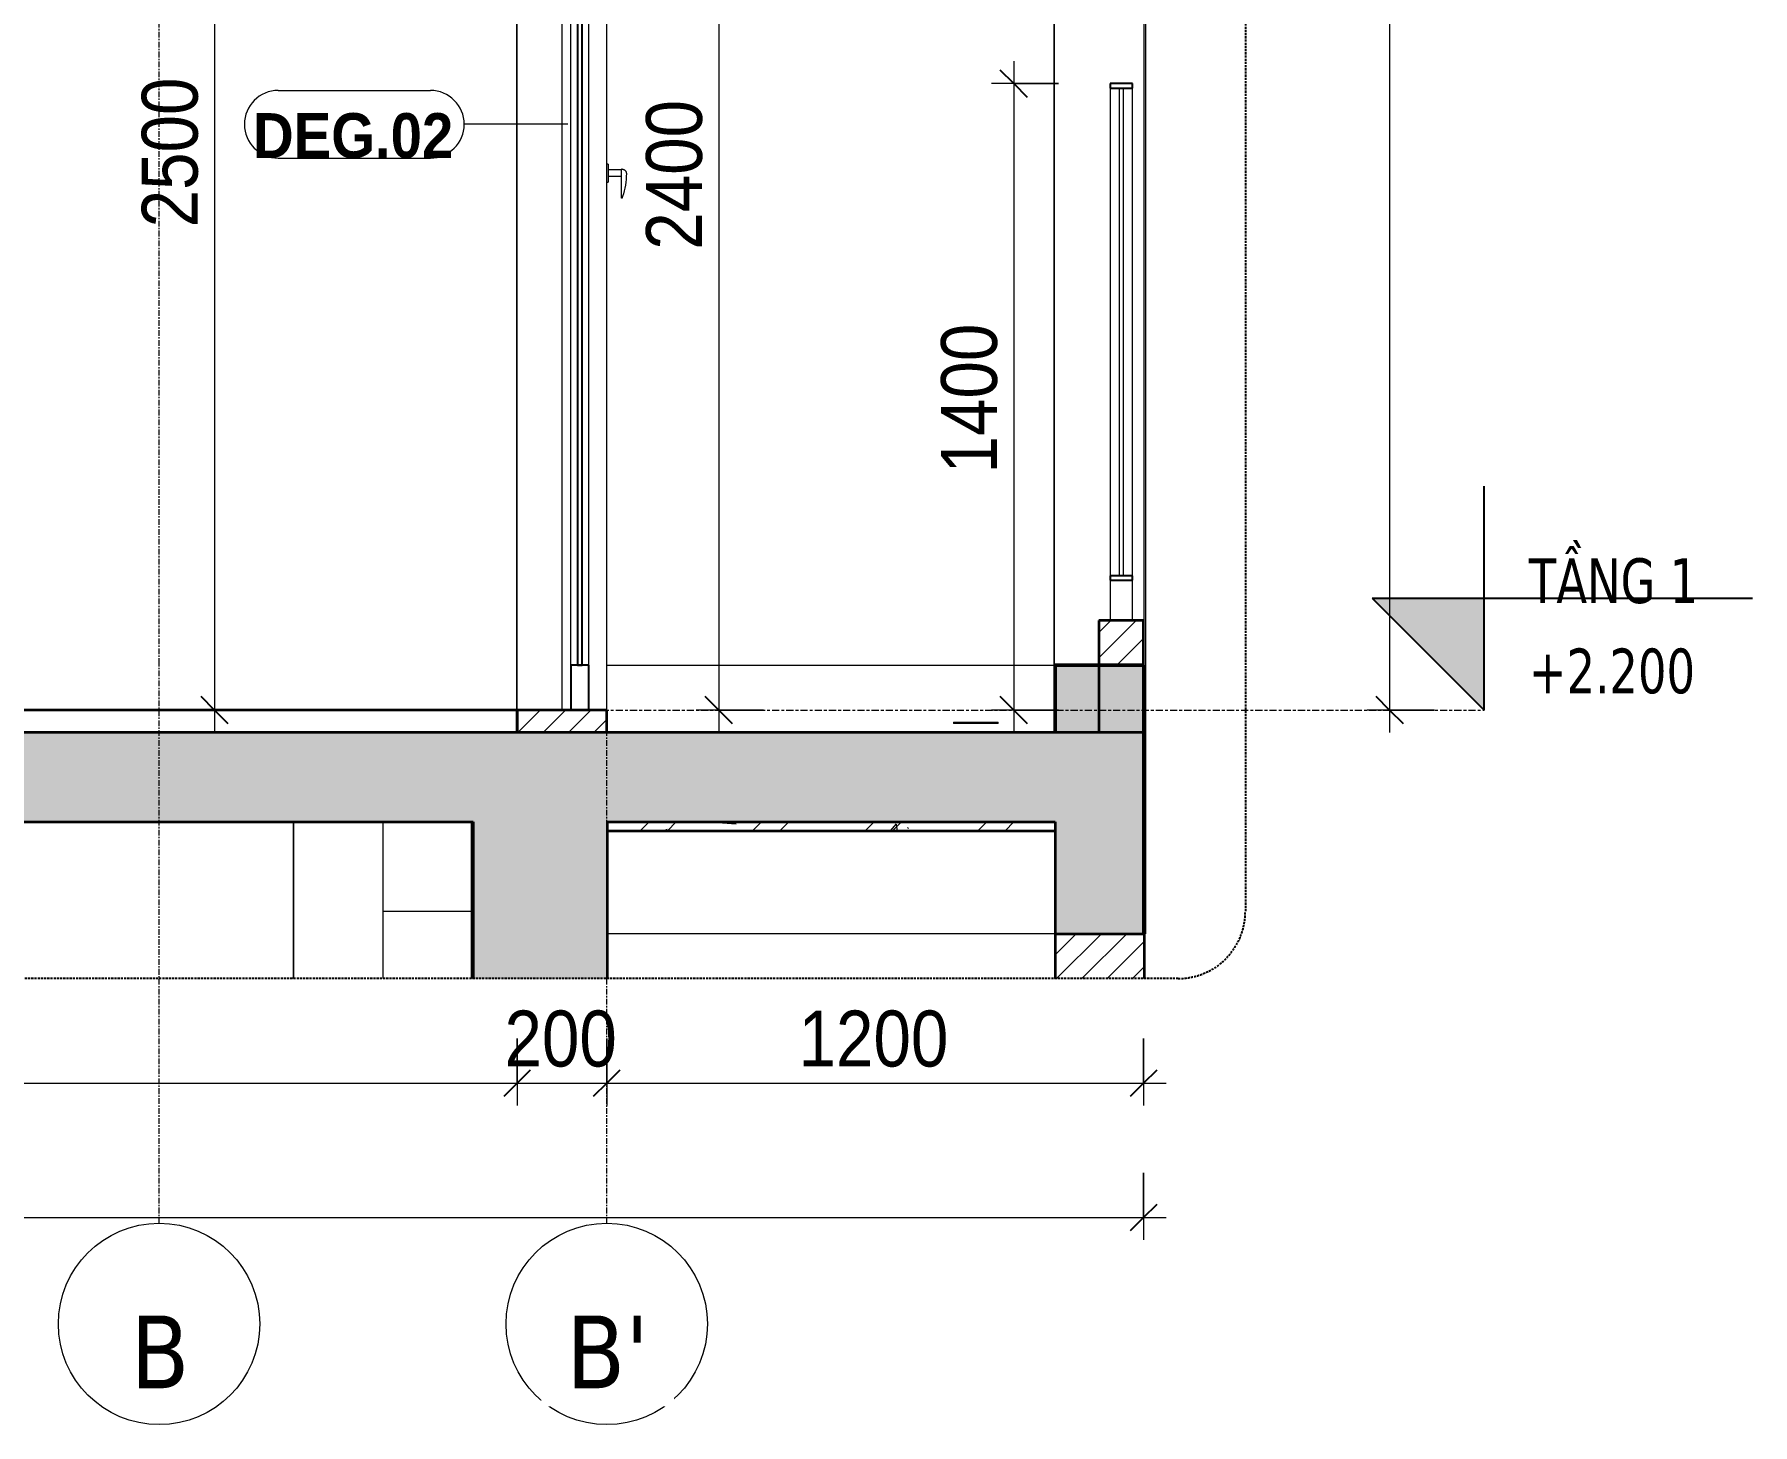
# Model space of a CAD drawing. Header units: millimetres. Extents: x 67190 to 250421, y 542 to 78637.
# Drawn here: x 90541 to 94380, y 603 to 3710 of the extents above; entities that cross this region are included whole.
import ezdxf

# ---------------------------------------------------------------- set-up
doc = ezdxf.new("R2010")
doc.units = ezdxf.units.MM
for name, pattern in [('Centre', [31.75, 6.35, -4.7625, 15.875, -4.7625]), ('Grid Line', [22.225, 12.7, -3.175, 3.175, -3.175]), ('Hidden', [7.14375, 4.7625, -2.38125])]:
    doc.linetypes.add(name, pattern=pattern)
for name, color, linetype, lineweight in [('0-5', 90, 'Continuous', 5), ('A-ANNO-DIMS', 211, 'Continuous', 9), ('A-ANNO-DIMS-50', 211, 'Continuous', 9), ('A-DETL-GENF', 92, 'Continuous', 18), ('A-DETL-GENF-4', 92, 'Hidden', 25), ('A-DETL-GENF-5', 9, 'Continuous', 18), ('A-DETL-MEDM', 33, 'Continuous', 35), ('A-DOOR', 31, 'Continuous', 18), ('A-DOOR-4', 31, 'Continuous', 25), ('A-DOOR-FRAM', 31, 'Continuous', 25), ('A-DOOR-FRAM-1', 31, 'Continuous', 18), ('A-DOOR-GLAZ', 31, 'Continuous', 25), ('A-DOOR-IDEN', 31, 'Continuous', 9), ('A-FLOR-FNSH-1', 250, 'Continuous', 35), ('A-FLOR-HRAL', 11, 'Continuous', 18), ('A-FLOR-HRAL-1', 11, 'Continuous', 25), ('A-FLOR-LEVL', 51, 'Continuous', 9), ('A-FLOR-LEVL-1', 51, 'Continuous', 25), ('A-FLOR-LEVL-2', 51, 'Centre', 9), ('A-FLOR-PATT-1', 253, 'Continuous', 18), ('A-WALL', 113, 'Continuous', 18), ('A-WALL-2', 250, 'Continuous', 35), ('A-WALL-3', 7, 'Continuous', 18), ('A-WALL-PATT-2', 111, 'Continuous', 18), ('M-EQPM', 50, 'Continuous', 18), ('M-EQPM-1', 7, 'Continuous', 18), ('S-BEAM-1', 71, 'Continuous', 5), ('S-BEAM-2', 7, 'Continuous', 18), ('S-BEAM-3', 90, 'Continuous', 50), ('S-COLS', 52, 'Continuous', 18), ('S-GRID-1', 1, 'Grid Line', 9), ('S-GRID-IDEN', 1, 'Continuous', 9)]:
    doc.layers.add(name, color=color, linetype=linetype, lineweight=lineweight)
doc.styles.add('Arial_B_1', font='arialbd.ttf', dxfattribs={"width": 0.9, "height": 100})
doc.styles.add('Tahoma_B', font='tahomabd.ttf', dxfattribs={"height": 162.5})
doc.styles.add('Tahoma_B_1', font='tahomabd.ttf', dxfattribs={"width": 0.85, "height": 100})
doc.styles.add('UTM Avo', font='', dxfattribs={"width": 0.9, "height": 125})
doc.styles.get('UTM Avo').set_extended_font_data('UTM Avo')
doc.dimstyles.new('1_Dim_chi_tiet_2_5', dxfattribs={"dimscale": 304.8, "dimtxt": 124.912619, "dimasz": 0.19685, "dimexe": 0.164042, "dimexo": 0.0625, "dimgap": 0.016404, "dimtad": 1, "dimdec": 0, "dimrnd": 5, "dimzin": 0, "dimdsep": 46, "dimtxsty": 'UTM Avo', "dimblk1": 'OBLIQUE', "dimblk2": 'OBLIQUE', "dimsah": 1, "dimcen": 0.09, "dimdle": 0.164042, "dimazin": 0, "dimtfac": 1, "dimtdec": 4, "dimtix": 1, "dimtmove": 0, "dimatfit": 3, "dimfxl": 0.328084, "dimfxlon": 1, "dimtvp": 1, "dimtolj": 1, "dimtzin": 0, "dimarcsym": 2})
pattern_1 = [(50, (-28433.55, 15875), (364.368, -31.878), [38.1, -419.1]), (355, (-28433.55, 15875), (-70.486, 382.113), [30.48, -335.28]), (100.451, (-28403.2, 15872.34), (293.885, 350.233), [32.38, -356.18]), (46.184, (-28433.55, 15976.6), (542.158, -84.086), [57.15, -628.65]), (96.636, (-28388.37, 15969.6), (474.805, 494.855), [48.57, -534.27]), (351.184, (-28433.55, 15976.6), (474.81, 494.85), [45.72, -502.92]), (21, (-28382.75, 15951.2), (303.2285, -204.5305), [38.1, -419.1]), (326, (-28382.75, 15951.2), (123.604, 368.376), [30.48, -335.28]), (71.451, (-28357.48, 15934.16), (426.834, 163.843), [32.38, -356.18]), (37.5, (-28433.55, 15875), (6.1766, 169.1102), [3.353, -327.863, 3.353, -337.007, -336.55]), (37.5, (-28433.55, 15875), (6.1766, 169.1102), [-671.576, 3.353, -333.197]), (7.5, (-28433.55, 15875), (133.6389, 200.3615), [3.353, -190.703, 3.353, -320.243, -128.27]), (7.5, (-28433.55, 15875), (133.6389, 200.3615), [-517.652, 3.353, -124.917]), (327.5, (-28546.83, 15875), (271.1818, -11.4584), [3.353, -123.647, 3.353, -392.887, -525.78]), (327.5, (-28546.83, 15875), (271.1818, -11.4584), [-523.24, 3.353, -522.427]), (317.5, (-28597.63, 15875), (296.2585, 50.853), [3.353, -161.747, 3.353, -259.791, -373.38]), (317.5, (-28597.63, 15875), (296.2585, 50.853), [-428.244, 3.353, -370.027]), (45, (-28433.55, 15875), (-125.7236, 125.7236), []), (45, (-28433.55, 16065.5), (-125.7236, 125.7236), [])]
pattern_2 = [(45, (87923.03, 15875), (-28.28427, 28.28427), [])]

# ---------------------------------------------------------------- blocks, each defined once
blk = doc.blocks.new('NCV_TKTC_KET CAU_rvt-2-TKCS_CĂN HỘ LOẠI 5 - MẶT CẮT 1')
at = {"layer": 'A-FLOR-PATT-1'}
h = blk.add_hatch(dxfattribs=at)
h.set_pattern_fill('FP_3', color=256, style=0, pattern_type=2)
h.set_pattern_definition(pattern_1)
h.paths.add_polyline_path([(-23535.3, 1930), (-23535.3, 1950), (-24535.3, 1950), (-24535.3, 1930), (-23555.1, 1930)])
h.paths.add_polyline_path([(-23337.4, 1930), (-23336.9, 1930), (-23337.4, 1950)])
h = blk.add_hatch(dxfattribs=at)
h.set_pattern_fill('FP_3', color=256, style=0, pattern_type=2)
h.set_pattern_definition(pattern_1)
h.paths.add_polyline_path([(-23535.3, 1930), (-23535.3, 1950), (-24535.3, 1950), (-24535.3, 1930), (-23555.1, 1930)])
h.paths.add_polyline_path([(-23337.4, 1930), (-23336.9, 1930), (-23337.4, 1950)])
at = {"layer": 'S-BEAM-1'}
for points in [[(-23337.4, 2100), (-23335.3, 2100.3), (-23335.3, 2300), (-23535.3, 2300), (-23535.3, 2150), (-23337.4, 2150), (-23337.4, 2100.3)], [(-23335.3, 1700), (-23335.3, 2100), (-23336.9, 2100), (-23336.9, 1700)], [(-24836.9, 1600), (-24835.3, 1600), (-24835.3, 1950), (-24836.9, 1950), (-24836.9, 1750)]]:
    blk.add_hatch(color=256, dxfattribs=at).paths.add_polyline_path(points)
at = {"layer": 'A-FLOR-FNSH-1'}
for p, q in [((-23336.9, 1930), (-23336.9, 2100)), ((-24535.3, 1930), (-23535.3, 1930))]:
    blk.add_line(p, q, dxfattribs=at)
at = {"layer": 'S-BEAM-2'}
for p, q in [((-24536.9, 2300), (-23535.3, 2300)), ((-24836.9, 1750), (-25036.9, 1750)), ((-23535.3, 1700), (-24535.3, 1700))]:
    blk.add_line(p, q, dxfattribs=at)
at = {"layer": 'S-BEAM-3'}
for p, q in [((-23335.3, 2300), (-23535.3, 2300)), ((-23535.3, 2300), (-23535.3, 2150)), ((-23335.3, 2100), (-23335.3, 2300)), ((-23335.3, 1700), (-23335.3, 2100)), ((-24836.9, 1950), (-24836.9, 1600)), ((-23337.4, 1700), (-23335.3, 1700))]:
    blk.add_line(p, q, dxfattribs=at)
blk = doc.blocks.new('THU NUOC - THU NUOC-455054-TKCS_CĂN HỘ LOẠI 5 - MẶT CẮT 1')
at = {"layer": 'M-EQPM-1'}
for p, q in [((-23762.3, 5573.2), (-23662.3, 5573.2)), ((-23762.3, 5573.2), (-23762.3, 5570)), ((-23662.3, 5570), (-23762.3, 5570)), ((-23662.3, 5570), (-23662.3, 5573.2))]:
    blk.add_line(p, q, dxfattribs=at)
blk = doc.blocks.new('NCV_TKTC_TANG 1_rvt-2-TKCS_CĂN HỘ LOẠI 5 - MẶT CẮT 1')
at = {"layer": 'A-FLOR-FNSH-1'}
for p, q in [((-24736.9, 2200), (-33336.9, 2200)), ((-24736.9, 2150), (-24736.9, 2200))]:
    blk.add_line(p, q, dxfattribs=at)
at = {"layer": 'A-WALL-3'}
blk.add_line((-24737.4, 2200), (-24737.4, 4700), dxfattribs=at)
at = {"layer": 'M-EQPM'}
blk.add_blockref('THU NUOC - THU NUOC-455054-TKCS_CĂN HỘ LOẠI 5 - MẶT CẮT 1', (0, -3400), dxfattribs=at)
blk = doc.blocks.new('DEG_02-DEG_03 - DEG_02-2500x2400mm-CỬA ĐI 02 CÁNH TRƯỢT-625766-TKCS_CĂN HỘ LOẠI 5 - MẶT CẮT 1')
at = {"layer": 'A-DOOR'}
for p, q in [((-24536.9, 2200), (-24536.9, 4560)), ((-24616.9, 2300), (-24616.9, 4460)), ((-24576.9, 2300), (-24576.9, 4460)), ((-24576.9, 2300), (-24576.9, 4460)), ((-24533.9, 3420), (-24536.9, 3420)), ((-24533.9, 3420), (-24533.9, 3400)), ((-24536.9, 3380), (-24533.9, 3380)), ((-24503.9, 3407), (-24533.9, 3407)), ((-24533.9, 3400), (-24533.9, 3380)), ((-24533.9, 3393), (-24503.9, 3393)), ((-24503.9, 3399.2), (-24503.9, 3408.3)), ((-24503.9, 3345.2), (-24503.9, 3399.2)), ((-24503.9, 3343.7), (-24503.9, 3345.2)), ((-24503.9, 3345.2), (-24503.9, 3343.7))]:
    blk.add_line(p, q, dxfattribs=at)
at = {"layer": 'A-DOOR', "flags": 128}
for points in [[(-24503.9, 3408.7), (-24503.9, 3408.7), (-24503.8, 3408.7), (-24503.8, 3408.7), (-24503.7, 3408.7), (-24503.6, 3408.7), (-24503.6, 3408.7), (-24503.5, 3408.7), (-24503.5, 3408.7), (-24503.4, 3408.7), (-24503.4, 3408.7), (-24503.3, 3408.7), (-24503.2, 3408.7), (-24503.2, 3408.7), (-24503.1, 3408.7), (-24503.1, 3408.7), (-24503, 3408.7), (-24503, 3408.7), (-24502.9, 3408.7), (-24502.9, 3408.7), (-24502.9, 3408.7), (-24502.8, 3408.7), (-24502.8, 3408.7), (-24502.7, 3408.7), (-24502.7, 3408.7), (-24502.7, 3408.7), (-24502.6, 3408.7), (-24502.6, 3408.7), (-24502.6, 3408.7), (-24502.6, 3408.7), (-24502.5, 3408.7), (-24502.5, 3408.7), (-24502.5, 3408.7), (-24502.5, 3408.7), (-24502.5, 3408.7), (-24502.5, 3408.7), (-24502.4, 3408.7), (-24502.4, 3408.7), (-24502.4, 3408.7), (-24502.4, 3408.7)], [(-24502.4, 3408.7), (-24502.4, 3408.7), (-24502.4, 3408.7), (-24502.4, 3408.7), (-24502.5, 3408.7), (-24502.5, 3408.7), (-24502.5, 3408.7), (-24502.5, 3408.7), (-24502.5, 3408.7), (-24502.5, 3408.7), (-24502.6, 3408.7), (-24502.6, 3408.7), (-24502.6, 3408.7), (-24502.6, 3408.7), (-24502.7, 3408.7), (-24502.7, 3408.7), (-24502.7, 3408.7), (-24502.8, 3408.7), (-24502.8, 3408.7), (-24502.8, 3408.7), (-24502.9, 3408.7), (-24502.9, 3408.7), (-24503, 3408.7), (-24503, 3408.7), (-24503.1, 3408.7), (-24503.1, 3408.7), (-24503.2, 3408.7), (-24503.2, 3408.7), (-24503.3, 3408.7), (-24503.3, 3408.7), (-24503.4, 3408.7), (-24503.4, 3408.7), (-24503.5, 3408.7), (-24503.6, 3408.7), (-24503.6, 3408.7), (-24503.7, 3408.7), (-24503.7, 3408.7), (-24503.8, 3408.7), (-24503.9, 3408.7), (-24503.9, 3408.7), (-24503.9, 3408.7)], [(-24502.4, 3408.7), (-24502.1, 3408.7), (-24501.7, 3408.6), (-24501.3, 3408.6), (-24500.9, 3408.5), (-24500.6, 3408.5), (-24500.2, 3408.4), (-24499.8, 3408.3), (-24499.5, 3408.2), (-24499.1, 3408.1), (-24498.8, 3407.9), (-24498.4, 3407.8), (-24498.1, 3407.6), (-24497.7, 3407.4), (-24497.4, 3407.2), (-24497.1, 3407), (-24496.8, 3406.8), (-24496.5, 3406.6), (-24496.2, 3406.3), (-24495.9, 3406.1), (-24495.7, 3405.8), (-24495.4, 3405.5), (-24495.2, 3405.2), (-24494.9, 3404.9), (-24494.7, 3404.6), (-24494.5, 3404.3), (-24494.3, 3404), (-24494.1, 3403.7), (-24493.9, 3403.3), (-24493.8, 3403), (-24493.6, 3402.6), (-24493.5, 3402.3), (-24493.4, 3401.9), (-24493.3, 3401.6), (-24493.2, 3401.2), (-24493.1, 3400.8), (-24493.1, 3400.4), (-24493, 3400.1), (-24493, 3399.7), (-24493, 3399.3), (-24493, 3399.2)], [(-24493, 3399.2), (-24493.1, 3392.6), (-24493.5, 3386), (-24494.2, 3379.5), (-24495.1, 3373), (-24496.3, 3366.5), (-24497.7, 3360.1), (-24499.4, 3353.7), (-24501.3, 3347.4), (-24502.1, 3345.2)], [(-24502.1, 3345.2), (-24502.1, 3345.1), (-24502.2, 3345), (-24502.2, 3345), (-24502.2, 3344.9), (-24502.3, 3344.8), (-24502.3, 3344.7), (-24502.4, 3344.6), (-24502.4, 3344.6), (-24502.5, 3344.5), (-24502.6, 3344.4), (-24502.6, 3344.3), (-24502.7, 3344.3), (-24502.8, 3344.2), (-24502.8, 3344.2), (-24502.9, 3344.1), (-24503, 3344), (-24503.1, 3344), (-24503.1, 3343.9), (-24503.2, 3343.9), (-24503.3, 3343.9), (-24503.4, 3343.8), (-24503.5, 3343.8), (-24503.6, 3343.8), (-24503.7, 3343.7), (-24503.8, 3343.7), (-24503.8, 3343.7), (-24503.9, 3343.7)]]:
    blk.add_lwpolyline(points, dxfattribs=at)
at = {"layer": 'A-DOOR-4'}
for p, q in [((-24616.9, 4560), (-24616.9, 4460)), ((-24576.9, 4560), (-24616.9, 4560)), ((-24576.9, 4460), (-24576.9, 4560)), ((-24616.9, 4460), (-24576.9, 4460)), ((-24616.9, 2300), (-24616.9, 2200)), ((-24576.9, 2300), (-24616.9, 2300)), ((-24576.9, 2200), (-24576.9, 2300)), ((-24616.9, 2200), (-24576.9, 2200))]:
    blk.add_line(p, q, dxfattribs=at)
at = {"layer": 'A-DOOR-FRAM'}
for p, q in [((-24636.9, 4600), (-24636.9, 4560)), ((-24536.9, 4600), (-24636.9, 4600)), ((-24536.9, 4560), (-24536.9, 4600)), ((-24636.9, 4560), (-24536.9, 4560))]:
    blk.add_line(p, q, dxfattribs=at)
at = {"layer": 'A-DOOR-FRAM-1'}
blk.add_line((-24636.9, 4560), (-24636.9, 2200), dxfattribs=at)
at = {"layer": 'A-DOOR-GLAZ'}
for p, q in [((-24601.9, 4460), (-24601.9, 2300)), ((-24591.9, 4460), (-24601.9, 4460)), ((-24591.9, 2300), (-24591.9, 4460)), ((-24601.9, 2300), (-24591.9, 2300))]:
    blk.add_line(p, q, dxfattribs=at)
blk = doc.blocks.new('Railing - 10mm-V21-TKCS_CĂN HỘ LOẠI 5 - MẶT CẮT 1')
at = {"layer": 'A-FLOR-HRAL'}
for p, q in [((-23392.4, 3590), (-23392.4, 2500)), ((-23382.4, 2500), (-23382.4, 3590))]:
    blk.add_line(p, q, dxfattribs=at)
blk = doc.blocks.new('Railing - 50 x 10mm-V22-TKCS_CĂN HỘ LOẠI 5 - MẶT CẮT 1')
at = {"layer": 'A-FLOR-HRAL'}
for p, q in [((-23412.4, 3590), (-23412.4, 2500)), ((-23362.4, 2500), (-23362.4, 3590)), ((-23412.4, 2490), (-23412.4, 2400)), ((-23362.4, 2400), (-23362.4, 2490))]:
    blk.add_line(p, q, dxfattribs=at)
blk = doc.blocks.new('Railing - Railing-1602730-TKCS_CĂN HỘ LOẠI 5 - MẶT CẮT 1')
at = {"layer": 'A-FLOR-HRAL-1'}
for p, q in [((-23412.4, 3600), (-23412.4, 3590)), ((-23362.4, 3600), (-23412.4, 3600)), ((-23412.4, 3590), (-23362.4, 3590)), ((-23362.4, 3590), (-23362.4, 3600)), ((-23362.4, 2500), (-23412.4, 2500)), ((-23412.4, 2500), (-23412.4, 2490)), ((-23362.4, 2490), (-23362.4, 2500)), ((-23412.4, 2490), (-23362.4, 2490))]:
    blk.add_line(p, q, dxfattribs=at)
for name in ['Railing - 50 x 10mm-V22-TKCS_CĂN HỘ LOẠI 5 - MẶT CẮT 1', 'Railing - 10mm-V21-TKCS_CĂN HỘ LOẠI 5 - MẶT CẮT 1']:
    blk.add_blockref(name, (0, 0))
blk = doc.blocks.new('BORDER VIEW - BORDER VIEW-2590111-TKCS_CĂN HỘ LOẠI 5 - MẶT CẮT 1')
at = {"layer": 'A-DETL-GENF-4'}
for p, q in [((-23110.2, 5948.9), (-23110.2, 1750)), ((-23260.2, 1600), (-34067.4, 1600))]:
    blk.add_line(p, q, dxfattribs=at)
blk.add_arc((-23260.2, 1750), 150, 270, 0, dxfattribs=at)
blk = doc.blocks.new('Level - CAO ĐỘ LEVEL-350587-TKCS_CĂN HỘ LOẠI 5 - MẶT CẮT 1')
at = {"layer": 'A-FLOR-LEVL'}
blk.add_hatch(color=256, dxfattribs=at).paths.add_polyline_path([(-22576.9, 2450), (-22576.9, 2200), (-22826.9, 2450)])
at = {"layer": 'A-FLOR-LEVL-1'}
for p, q in [((-22576.9, 2200), (-22576.9, 2700)), ((-22826.9, 2450), (-22576.9, 2200)), ((-22826.9, 2450), (-21976.9, 2450))]:
    blk.add_line(p, q, dxfattribs=at)
blk = doc.blocks.new('Grid - M_Grid Head - Circle-353313-TKCS_CĂN HỘ LOẠI 5 - MẶT CẮT 1')
at = {"layer": 'S-GRID-IDEN'}
blk.add_circle((-25536.9, 828), 225, dxfattribs=at)
blk = doc.blocks.new('STN_Door Tag - STN_Door Tag-1788670-TKCS_CĂN HỘ LOẠI 5 - MẶT CẮT 1')
at = {"layer": 'A-DOOR-IDEN'}
for p, q in [((-33095.4, 3384.9), (-32755.4, 3384.9)), ((-33095.4, 3233.9), (-32755.4, 3233.9))]:
    blk.add_line(p, q, dxfattribs=at)
for centre, start, end in [((-33095.4, 3309.4), 90, 270), ((-32755.4, 3309.4), 270, 90)]:
    blk.add_arc(centre, 75.5, start, end, dxfattribs=at)
blk = doc.blocks.new('DIMBLOCK54-TKCS_CĂN HỘ LOẠI 5 - MẶT CẮT 1')
at = {"layer": 'A-ANNO-DIMS-50'}
for p, q in [((92069.9, 4650), (92069.9, 2150)), ((91969.9, 4600), (92119.9, 4600)), ((92069.9, 4600), (91969.9, 4600)), ((92169.9, 2200), (92019.9, 2200)), ((92069.9, 2200), (92169.9, 2200))]:
    blk.add_line(p, q, dxfattribs=at)
at = {"layer": 'A-ANNO-DIMS-50', "lineweight": 25}
for p, q in [((92069.9, 4600), (92039.9, 4630)), ((92069.9, 4600), (92099.9, 4570)), ((92069.9, 2200), (92039.9, 2230)), ((92069.9, 2200), (92099.9, 2170))]:
    blk.add_line(p, q, dxfattribs=at)
at = {"layer": 'A-ANNO-DIMS-50', "color": 0, "insert": (91907.5, 3228.8), "char_height": 125, "width": 410.824, "attachment_point": 1, "rotation": 90, "line_spacing_factor": 1.110334, "style": 'UTM Avo'}
blk.add_mtext('2400', dxfattribs=at)
blk = doc.blocks.new('_Oblique')
at = {"color": 0, "linetype": 'ByBlock', "lineweight": -2}
blk.add_line((-0.5, -0.5), (0.5, 0.5), dxfattribs=at)
blk = doc.blocks.new('DIMBLOCK55-TKCS_CĂN HỘ LOẠI 5 - MẶT CẮT 1')
at = {"layer": 'A-ANNO-DIMS-50'}
for p, q in [((92729, 3650), (92729, 2150)), ((92829, 3600), (92679, 3600)), ((92729, 3600), (92829, 3600)), ((92829, 2200), (92679, 2200)), ((92729, 2200), (92829, 2200))]:
    blk.add_line(p, q, dxfattribs=at)
at = {"layer": 'A-ANNO-DIMS-50', "lineweight": 25}
for p, q in [((92729, 3600), (92699, 3630)), ((92729, 3600), (92759, 3570)), ((92729, 2200), (92699, 2230)), ((92729, 2200), (92759, 2170))]:
    blk.add_line(p, q, dxfattribs=at)
at = {"layer": 'A-ANNO-DIMS-50', "color": 0, "insert": (92566.6, 2728.8), "char_height": 125, "width": 410.824, "attachment_point": 1, "rotation": 90, "line_spacing_factor": 1.110334, "style": 'UTM Avo'}
blk.add_mtext('1400', dxfattribs=at)
blk = doc.blocks.new('DIMBLOCK57-TKCS_CĂN HỘ LOẠI 5 - MẶT CẮT 1')
at = {"layer": 'A-ANNO-DIMS-50'}
for p, q in [((83019.6, 1466), (83019.6, 1316)), ((83019.6, 1366), (83019.6, 1466)), ((91619.6, 1466), (91619.6, 1316)), ((91619.6, 1366), (91619.6, 1466)), ((83019.6, 1366), (91619.6, 1366))]:
    blk.add_line(p, q, dxfattribs=at)
at = {"layer": 'A-ANNO-DIMS-50', "lineweight": 25}
for p, q in [((83019.6, 1366), (83049.6, 1396)), ((91619.6, 1366), (91649.6, 1396)), ((83019.6, 1366), (82989.6, 1336)), ((91619.6, 1366), (91589.6, 1336))]:
    blk.add_line(p, q, dxfattribs=at)
at = {"layer": 'A-ANNO-DIMS-50', "color": 0, "insert": (87148.5, 1528.4), "char_height": 125, "width": 410.824, "attachment_point": 1, "line_spacing_factor": 1.110334, "style": 'UTM Avo'}
blk.add_mtext('8600', dxfattribs=at)
blk = doc.blocks.new('DIMBLOCK58-TKCS_CĂN HỘ LOẠI 5 - MẶT CẮT 1')
at = {"layer": 'A-ANNO-DIMS-50'}
for p, q in [((91619.6, 1466), (91619.6, 1316)), ((91619.6, 1366), (91619.6, 1466)), ((91819.6, 1466), (91819.6, 1316)), ((91819.6, 1366), (91819.6, 1466)), ((91619.6, 1366), (91819.6, 1366))]:
    blk.add_line(p, q, dxfattribs=at)
at = {"layer": 'A-ANNO-DIMS-50', "lineweight": 25}
for p, q in [((91619.6, 1366), (91649.6, 1396)), ((91819.6, 1366), (91849.6, 1396)), ((91619.6, 1366), (91589.6, 1336)), ((91819.6, 1366), (91789.6, 1336))]:
    blk.add_line(p, q, dxfattribs=at)
at = {"layer": 'A-ANNO-DIMS-50', "color": 0, "insert": (91591.3, 1528.4), "char_height": 125, "width": 308.118, "attachment_point": 1, "line_spacing_factor": 1.110334, "style": 'UTM Avo'}
blk.add_mtext('200', dxfattribs=at)
blk = doc.blocks.new('DIMBLOCK59-TKCS_CĂN HỘ LOẠI 5 - MẶT CẮT 1')
at = {"layer": 'A-ANNO-DIMS-50'}
for p, q in [((91819.6, 1466), (91819.6, 1316)), ((91819.6, 1366), (91819.6, 1466)), ((93019.2, 1466), (93019.2, 1316)), ((93019.2, 1366), (93019.2, 1466)), ((91819.6, 1366), (93069.2, 1366))]:
    blk.add_line(p, q, dxfattribs=at)
at = {"layer": 'A-ANNO-DIMS-50', "lineweight": 25}
for p, q in [((91819.6, 1366), (91849.6, 1396)), ((93019.2, 1366), (93049.2, 1396)), ((91819.6, 1366), (91789.6, 1336)), ((93019.2, 1366), (92989.2, 1336))]:
    blk.add_line(p, q, dxfattribs=at)
at = {"layer": 'A-ANNO-DIMS-50', "color": 0, "insert": (92248.3, 1528.4), "char_height": 125, "width": 410.824, "attachment_point": 1, "line_spacing_factor": 1.110334, "style": 'UTM Avo'}
blk.add_mtext('1200', dxfattribs=at)
blk = doc.blocks.new('DIMBLOCK60-TKCS_CĂN HỘ LOẠI 5 - MẶT CẮT 1')
at = {"layer": 'A-ANNO-DIMS-50'}
for p, q in [((82819.6, 1166), (82819.6, 1016)), ((82819.6, 1066), (82819.6, 1166)), ((93019.2, 1166), (93019.2, 1016)), ((93019.2, 1066), (93019.2, 1166)), ((82769.6, 1066), (93069.2, 1066))]:
    blk.add_line(p, q, dxfattribs=at)
at = {"layer": 'A-ANNO-DIMS-50', "lineweight": 25}
for p, q in [((82819.6, 1066), (82849.6, 1096)), ((93019.2, 1066), (93049.2, 1096)), ((82819.6, 1066), (82789.6, 1036)), ((93019.2, 1066), (92989.2, 1036))]:
    blk.add_line(p, q, dxfattribs=at)
at = {"layer": 'A-ANNO-DIMS-50', "color": 0, "insert": (87705.5, 1228.4), "char_height": 125, "width": 513.53, "attachment_point": 1, "line_spacing_factor": 1.110334, "style": 'UTM Avo'}
blk.add_mtext('10200', dxfattribs=at)
blk = doc.blocks.new('DIMBLOCK61-TKCS_CĂN HỘ LOẠI 5 - MẶT CẮT 1')
at = {"layer": 'A-ANNO-DIMS-50'}
for p, q in [((93568.7, 5650), (93568.7, 2150)), ((93668.7, 5600), (93518.7, 5600)), ((93568.7, 5600), (93668.7, 5600)), ((93668.7, 2200), (93518.7, 2200)), ((93568.7, 2200), (93668.7, 2200))]:
    blk.add_line(p, q, dxfattribs=at)
at = {"layer": 'A-ANNO-DIMS-50', "lineweight": 25}
for p, q in [((93568.7, 5600), (93538.7, 5630)), ((93568.7, 5600), (93598.7, 5570)), ((93568.7, 2200), (93538.7, 2230)), ((93568.7, 2200), (93598.7, 2170))]:
    blk.add_line(p, q, dxfattribs=at)
at = {"layer": 'A-ANNO-DIMS-50', "color": 0, "insert": (93406.4, 3728.8), "char_height": 125, "width": 410.824, "attachment_point": 1, "rotation": 90, "line_spacing_factor": 1.110334, "style": 'UTM Avo'}
blk.add_mtext('3400', dxfattribs=at)
blk = doc.blocks.new('DIMBLOCK66-TKCS_CĂN HỘ LOẠI 5 - MẶT CẮT 1')
at = {"layer": 'A-ANNO-DIMS-50', "lineweight": 25}
for p, q in [((90943.4, 4700), (90913.4, 4730)), ((90943.4, 4700), (90973.4, 4670)), ((90943.4, 2200), (90913.4, 2230)), ((90943.4, 2200), (90973.4, 2170))]:
    blk.add_line(p, q, dxfattribs=at)
at = {"layer": 'A-ANNO-DIMS-50'}
for p, q in [((91043.4, 4700), (90893.4, 4700)), ((90943.4, 4700), (90943.4, 2150)), ((90943.4, 4700), (91043.4, 4700)), ((91043.4, 2200), (90893.4, 2200)), ((90943.4, 2200), (91043.4, 2200))]:
    blk.add_line(p, q, dxfattribs=at)
at = {"layer": 'A-ANNO-DIMS-50', "color": 0, "insert": (90781, 3278.8), "char_height": 125, "width": 410.824, "attachment_point": 1, "rotation": 90, "line_spacing_factor": 1.110334, "style": 'UTM Avo'}
blk.add_mtext('2500', dxfattribs=at)

msp = doc.modelspace()

# ---------------------------------------------------------------- hatches: boundary and pattern name
at = {"layer": 'A-DETL-GENF-5'}
h = msp.add_hatch(dxfattribs=at)
h.set_pattern_fill('FP_3', color=256, style=0, pattern_type=2)
h.set_pattern_definition([(50, (87923.03, 15875), (364.368, -31.8783), [38.1, -419.1]), (355, (87923.03, 15875), (-70.486, 382.113), [30.48, -335.28]), (100.451, (87953.4, 15872.34), (293.885, 350.233), [32.38, -356.18]), (46.184, (87923.03, 15976.6), (542.158, -84.086), [57.15, -628.65]), (96.636, (87968.2, 15969.6), (474.805, 494.855), [48.57, -534.27]), (351.184, (87923.03, 15976.6), (474.81, 494.85), [45.72, -502.92]), (21, (87973.83, 15951.2), (303.2285, -204.5305), [38.1, -419.1]), (326, (87973.83, 15951.2), (123.604, 368.376), [30.48, -335.28]), (71.451, (87999.1, 15934.16), (426.834, 163.843), [32.38, -356.18]), (37.5, (87923.03, 15875), (6.1766, 169.1102), [3.353, -327.863, 3.353, -337.007, -336.55]), (37.5, (87923.03, 15875), (6.1766, 169.1102), [-671.576, 3.353, -333.197]), (7.5, (87923.03, 15875), (133.6389, 200.3615), [3.353, -190.703, 3.353, -320.243, -128.27]), (7.5, (87923.03, 15875), (133.6389, 200.3615), [-517.652, 3.353, -124.917]), (327.5, (87809.75, 15875), (271.1818, -11.4584), [3.353, -123.647, 3.353, -392.887, -525.78]), (327.5, (87809.75, 15875), (271.1818, -11.4584), [-523.24, 3.353, -522.427]), (317.5, (87758.95, 15875), (296.2585, 50.853), [3.353, -161.747, 3.353, -259.791, -373.38]), (317.5, (87758.95, 15875), (296.2585, 50.853), [-428.244, 3.353, -370.027]), (45, (87923.03, 15875), (-125.7236, 125.7236), []), (45, (87923.03, 16065.5), (-125.7236, 125.7236), [])])
h.paths.add_polyline_path([(91819.2, 1600), (91821.3, 1600), (91821.3, 1950), (92821.3, 1950), (92821.3, 1700), (93019.2, 1700), (93019.2, 2150), (82139.2, 2150), (82139.2, 1950), (82821.6, 1950), (82821.6, 1700), (83421.6, 1700), (83421.6, 1950), (87319.6, 1950), (87319.6, 1750), (87519.6, 1750), (87519.6, 1950), (91521.3, 1950), (91521.3, 1600), (91807, 1600)])
h.paths.add_polyline_path([(91521.3, 4950), (91821.3, 4950), (91821.3, 5335), (92821.3, 5335), (92821.3, 5100), (93019.2, 5100), (93019.2, 5700), (92821.3, 5700), (92821.3, 5500), (91819.6, 5500), (91819.6, 5550), (82139.2, 5550), (82139.2, 5360), (82821.6, 5360), (82821.6, 5100), (83421.6, 5100), (83421.6, 5385), (87319.6, 5385), (87319.6, 5150), (87519.6, 5150), (87519.6, 5385), (91521.3, 5385), (91521.3, 5028.9)])
at = {"layer": 'A-WALL-PATT-2'}
h = msp.add_hatch(dxfattribs=at)
h.set_pattern_fill('FP_4', color=256, style=0, pattern_type=2)
h.set_pattern_definition(pattern_2)
h.paths.add_polyline_path([(91619.6, 2150), (91819.6, 2150), (91819.6, 2200), (91619.6, 2200)])
h.paths.add_polyline_path([(91619.6, 4600), (91819.6, 4600), (91819.6, 4950), (91619.6, 4950)])
h = msp.add_hatch(dxfattribs=at)
h.set_pattern_fill('FP_4', color=256, style=0, pattern_type=2)
h.set_pattern_definition(pattern_2)
h.paths.add_polyline_path([(93019.2, 2300), (93019.2, 2400), (92919.2, 2400), (92919.2, 2300), (92994.2, 2300)])
h = msp.add_hatch(dxfattribs=at)
h.set_pattern_fill('FP_4', color=256, style=0, pattern_type=2)
h.set_pattern_definition(pattern_2)
h.paths.add_polyline_path([(93021.3, 1600), (93021.3, 1700), (92821.3, 1700), (92821.3, 1600), (93019.6, 1600)])

# ---------------------------------------------------------------- linework, layer by layer
at = {"layer": 'A-DETL-MEDM'}
for p, q in [((93019.2, 2150), (82139.2, 2150)), ((93019.2, 1700), (93019.2, 2150)), ((87519.6, 1950), (91521.3, 1950)), ((91521.3, 1950), (91521.3, 1600)), ((91821.3, 1600), (91821.3, 1950)), ((91821.3, 1950), (92821.3, 1950)), ((92821.3, 1950), (92821.3, 1700)), ((92821.3, 1700), (93019.2, 1700))]:
    msp.add_line(p, q, dxfattribs=at)
at = {"layer": 'A-DOOR-IDEN'}
msp.add_line((91732.8, 3509.7), (91501.3, 3509.7), dxfattribs=at)
at = {"layer": 'A-FLOR-LEVL-2'}
msp.add_line((81637.1, 2200), (93779.7, 2200), dxfattribs=at)
at = {"layer": 'A-WALL'}
for p, q in [((93024.2, 2150), (93024.2, 5400)), ((92819.6, 2150), (92819.6, 5330)), ((93019.6, 5100), (93019.6, 2300)), ((91619.6, 2200), (91619.6, 4600)), ((93021.3, 2150), (93024.2, 2150)), ((91119.6, 1600), (91119.6, 1950)), ((92821.3, 1700), (91821.3, 1700))]:
    msp.add_line(p, q, dxfattribs=at)
at = {"layer": 'A-WALL-2'}
for p, q in [((92919.2, 2400), (92919.2, 2150)), ((93019.2, 2400), (92919.2, 2400)), ((93019.2, 2150), (93019.2, 2400)), ((91619.6, 2200), (91619.6, 2150)), ((91819.6, 2200), (91619.6, 2200)), ((91819.6, 2150), (91819.6, 2200)), ((92821.3, 1700), (92821.3, 1600)), ((93021.3, 1700), (93019.2, 1700)), ((93021.3, 1600), (93021.3, 1700))]:
    msp.add_line(p, q, dxfattribs=at)
at = {"layer": 'S-COLS'}
for p, q in [((92819.6, 5330), (92819.6, 2150)), ((93019.6, 5100), (93019.6, 2300)), ((91119.6, 1950), (91119.6, 1600)), ((91319.6, 1950), (91319.6, 1600))]:
    msp.add_line(p, q, dxfattribs=at)
at = {"layer": 'S-GRID-1'}
for p, q in [((90819.6, 2303), (90819.6, 5362.7)), ((91819.6, 2303), (91819.6, 5362.7)), ((90819.6, 1053), (90819.6, 2303)), ((91819.6, 1053), (91819.6, 2303))]:
    msp.add_line(p, q, dxfattribs=at)

# ---------------------------------------------------------------- block references
at = {"layer": '0-5'}
for name in ['NCV_TKTC_KET CAU_rvt-2-TKCS_CĂN HỘ LOẠI 5 - MẶT CẮT 1', 'NCV_TKTC_TANG 1_rvt-2-TKCS_CĂN HỘ LOẠI 5 - MẶT CẮT 1']:
    msp.add_blockref(name, (116356.6, 0), dxfattribs=at)
at = {"layer": 'A-DETL-GENF'}
msp.add_blockref('BORDER VIEW - BORDER VIEW-2590111-TKCS_CĂN HỘ LOẠI 5 - MẶT CẮT 1', (116356.6, 0), dxfattribs=at)
at = {"layer": 'A-DOOR'}
msp.add_blockref('DEG_02-DEG_03 - DEG_02-2500x2400mm-CỬA ĐI 02 CÁNH TRƯỢT-625766-TKCS_CĂN HỘ LOẠI 5 - MẶT CẮT 1', (116356.6, 0), dxfattribs=at)
at = {"layer": 'A-DOOR-IDEN'}
msp.add_blockref('STN_Door Tag - STN_Door Tag-1788670-TKCS_CĂN HỘ LOẠI 5 - MẶT CẮT 1', (124181.2, 199.8), dxfattribs=at)
at = {"layer": 'A-FLOR-HRAL'}
msp.add_blockref('Railing - Railing-1602730-TKCS_CĂN HỘ LOẠI 5 - MẶT CẮT 1', (116356.6, 0), dxfattribs=at)
at = {"layer": 'A-FLOR-LEVL-1'}
msp.add_blockref('Level - CAO ĐỘ LEVEL-350587-TKCS_CĂN HỘ LOẠI 5 - MẶT CẮT 1', (116356.6, 0), dxfattribs=at)
at = {"layer": 'S-GRID-IDEN'}
for p in [(116356.6, 0), (117356.6, 0)]:
    msp.add_blockref('Grid - M_Grid Head - Circle-353313-TKCS_CĂN HỘ LOẠI 5 - MẶT CẮT 1', p, dxfattribs=at)

# ---------------------------------------------------------------- texts
at = {"layer": 'A-DOOR-IDEN', "insert": (91253.2, 3483.3), "char_height": 100, "width": 458.55, "attachment_point": 5, "line_spacing_factor": 0.936439, "style": 'Arial_B_1'}
msp.add_mtext('\\pt2.25,4.5,6.75,9,11.25,13.5,15.75,18,20.25,22.5,24.75,27,29.25,31.5,33.75,36,38.25,40.5,42.75,45,47.25,49.5,51.75,54,56.25,58.5,60.75,63,65.25,67.5,69.75,72;DEG.02', dxfattribs=at)
at = {"layer": 'A-FLOR-LEVL', "char_height": 100, "line_spacing_factor": 0.996129, "style": 'Tahoma_B_1'}
for s, insert, width, attachment_point in [('\\pt510,1020,1530,2040,2550,3060,3570,4080,4590,5100,5610,6120,6630,7140,7650,8160,8670,9180,9690,10200,10710,11220,11730,12240,12750,13260,13770,14280,14790,15300,15810,16320;TẦNG 1', (93880, 2437.2), 452.625, 7), ('\\pt212.5,425,637.5,850,1062.5,1275,1487.5,1700,1912.5,2125,2337.5,2550,2762.5,2975,3187.5,3400,3612.5,3825,4037.5,4250,4462.5,4675,4887.5,5100,5312.5,5525,5737.5,5950,6162.5,6375,6587.5,6800;+2.200', (93880, 2337.5), 441.575, 1)]:
    msp.add_mtext(s, dxfattribs=dict(at, insert=insert, width=width, attachment_point=attachment_point))

# ---------------------------------------------------------------- dimensions: what is measured, and where the dimension line sits
at = {"layer": 'A-ANNO-DIMS'}
for base, p1, p2, override, picture, middle in [((93568.7, 2200), (93668.7, 5600), (93668.7, 2200), {"dimpost": '<>', "dimfxl": 3400}, 'DIMBLOCK61-TKCS_CĂN HỘ LOẠI 5 - MẶT CẮT 1', (93499.1, 3900)), ((90943.4, 2200), (91043.4, 4700), (91043.4, 2200), {"dimpost": '<>', "dimfxl": 2500}, 'DIMBLOCK66-TKCS_CĂN HỘ LOẠI 5 - MẶT CẮT 1', (90873.7, 3450)), ((92069.9, 2200), (91969.9, 4600), (92169.9, 2200), {"dimpost": '<>', "dimfxl": 2408.318916}, 'DIMBLOCK54-TKCS_CĂN HỘ LOẠI 5 - MẶT CẮT 1', (92000.2, 3400)), ((92729, 2200), (92829, 3600), (92829, 2200), {"dimpost": '<>', "dimfxl": 1400}, 'DIMBLOCK55-TKCS_CĂN HỘ LOẠI 5 - MẶT CẮT 1', (92659.3, 2900))]:
    dim = msp.add_linear_dim(base=base, p1=p1, p2=p2, angle=90, dimstyle='1_Dim_chi_tiet_2_5', override=override, dxfattribs=at)
    dim.commit()
    dim.dimension.update_dxf_attribs({"geometry": picture, "text_midpoint": middle})
for base, p1, p2, override, picture, middle in [((91619.6, 1366), (83019.6, 1466), (91619.6, 1466), {"dimpost": '<>', "dimfxl": 8600}, 'DIMBLOCK57-TKCS_CĂN HỘ LOẠI 5 - MẶT CẮT 1', (87319.6, 1435.7)), ((91819.6, 1366), (91619.6, 1466), (91819.6, 1466), {"dimpost": '<>', "dimfxl": 200}, 'DIMBLOCK58-TKCS_CĂN HỘ LOẠI 5 - MẶT CẮT 1', (91719.6, 1435.7)), ((93019.2, 1366), (91819.6, 1466), (93019.2, 1466), {"dimpost": '<>', "dimfxl": 1199.573178}, 'DIMBLOCK59-TKCS_CĂN HỘ LOẠI 5 - MẶT CẮT 1', (92419.4, 1435.7)), ((93019.2, 1066), (82819.6, 1166), (93019.2, 1166), {"dimpost": '<>', "dimfxl": 10199.573178}, 'DIMBLOCK60-TKCS_CĂN HỘ LOẠI 5 - MẶT CẮT 1', (87919.4, 1135.7))]:
    dim = msp.add_linear_dim(base=base, p1=p1, p2=p2, dimstyle='1_Dim_chi_tiet_2_5', override=override, dxfattribs=at)
    dim.commit()
    dim.dimension.update_dxf_attribs({"geometry": picture, "text_midpoint": middle})

# ---------------------------------------------------------------- next in the draw order: texts
at = {"layer": 'S-GRID-IDEN', "char_height": 162.5, "attachment_point": 5, "line_spacing_factor": 0.996129, "style": 'Tahoma_B', "bg_fill": 3, "box_fill_scale": 1.25, "bg_fill_color": 256, "bg_fill_true_color": 13158600, "bg_fill_transparency": 0}
for s, insert, width in [('\\pt634.99962,1269.99925,1905.0005,2540.00013,3174.99975,3809.99937,4445.00062,5080.00025,5714.99987,6349.9995,6985.00075,7620.00037,8255,8889.99962,9524.99925,10160.0005,10795.00013,11429.99975,12064.99938,12700.00063,13335.00025,13969.99988,14604.9995,15240.00075,15875.00038,16510,17144.99963,17779.99925,18415.0005,19050.00013,19684.99975,20319.99938;B', (90821.7, 765.6), 155.5), ("\\pt634.99962,1269.99925,1905.0005,2540.00013,3174.99975,3809.99937,4445.00062,5080.00025,5714.99987,6349.9995,6985.00075,7620.00037,8255,8889.99962,9524.99925,10160.0005,10795.00013,11429.99975,12064.99938,12700.00063,13335.00025,13969.99988,14604.9995,15240.00075,15875.00038,16510,17144.99963,17779.99925,18415.0005,19050.00013,19684.99975,20319.99938;B'", (91821.7, 765.6), 215)]:
    msp.add_mtext(s, dxfattribs=dict(at, insert=insert, width=width))

doc.saveas('drawing.dxf')
